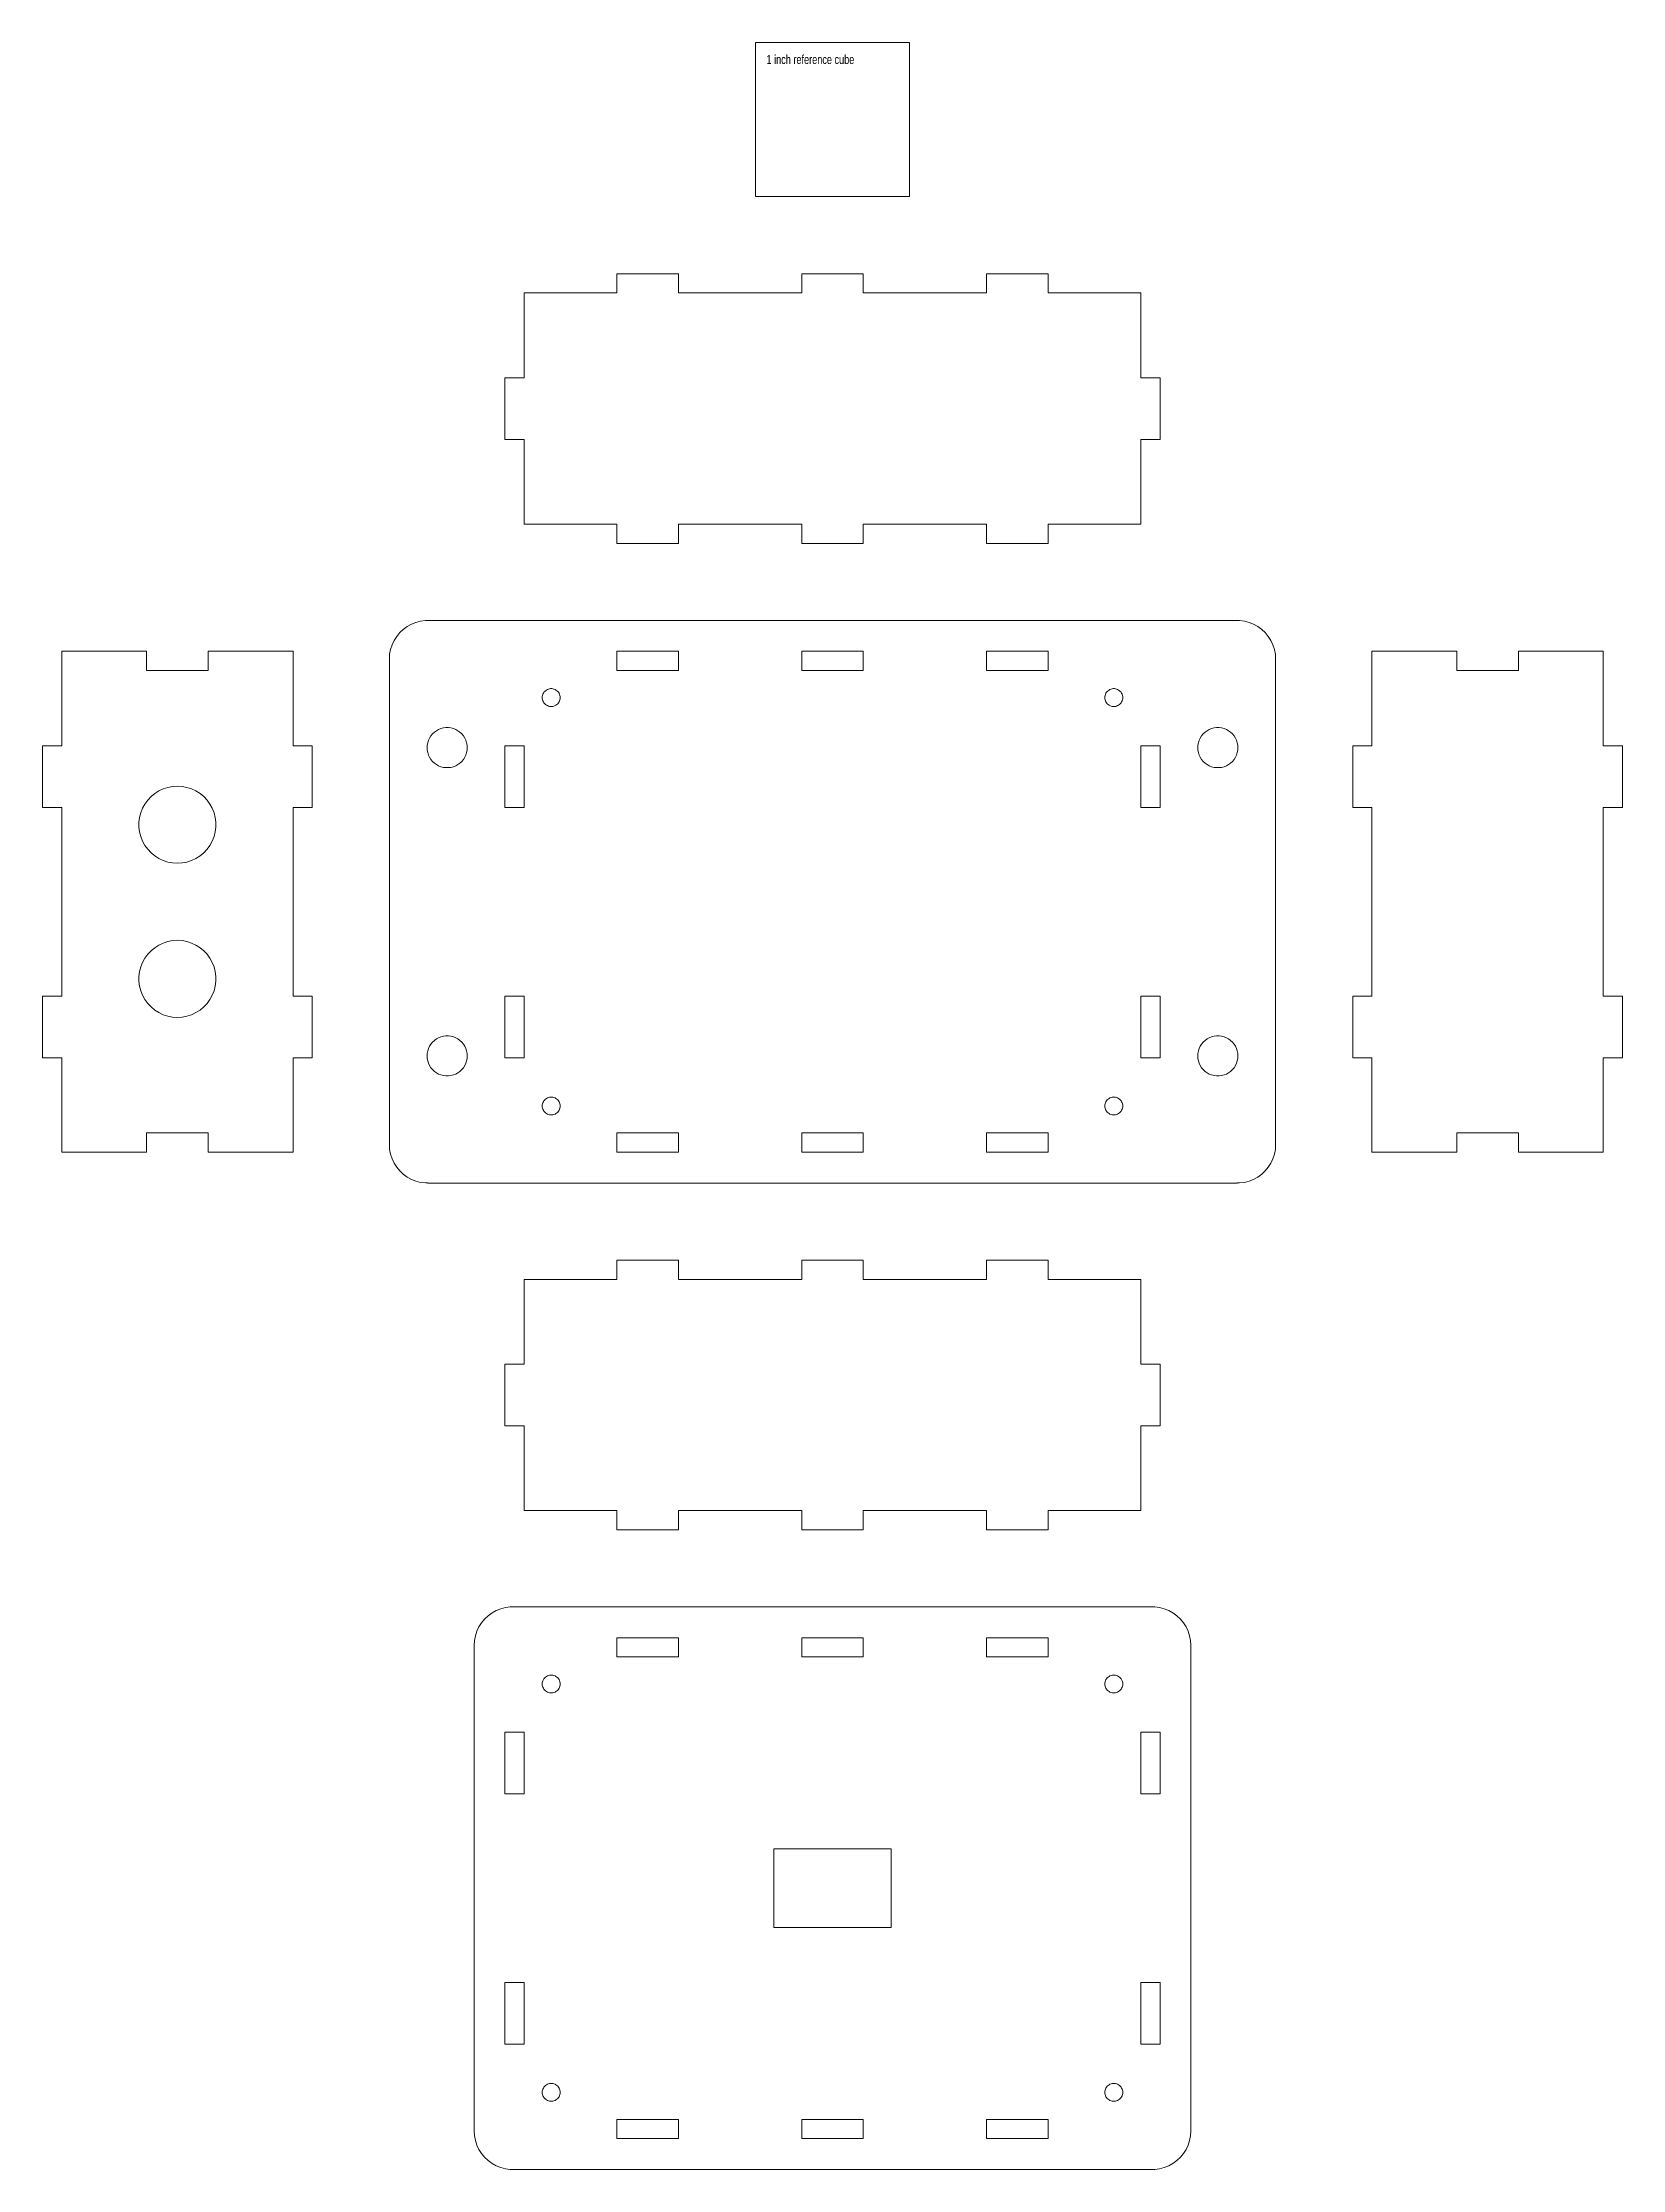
# Model space of a CAD drawing. Header units: millimetres. Extents: x -130 to 130, y -209 to 142.
import ezdxf

# ---------------------------------------------------------------- set-up
doc = ezdxf.new("R2010")
doc.units = ezdxf.units.MM
doc.layers.get('0').update_dxf_attribs({"linetype": 'CONTINUOUS', "lineweight": 0})
doc.styles.get("Standard").update_dxf_attribs({"font": 'txt', "width": 0.75})

msp = doc.modelspace()

# ---------------------------------------------------------------- linework, layer by layer
for p, q in [((-12.7, 116.205), (-12.7, 141.605)), ((-12.7, 141.605), (12.7, 141.605)), ((12.7, 141.605), (12.7, 116.205)), ((12.7, 116.205), (-12.7, 116.205)), ((-35.56, 100.33), (-35.56, 103.505)), ((-35.56, 103.505), (-25.4, 103.505)), ((-25.4, 103.505), (-25.4, 100.33)), ((-5.08, 100.33), (-5.08, 103.505)), ((-5.08, 103.505), (5.08, 103.505)), ((5.08, 103.505), (5.08, 100.33)), ((25.4, 100.33), (25.4, 103.505)), ((25.4, 103.505), (35.56, 103.505)), ((35.56, 103.505), (35.56, 100.33)), ((-50.8, 86.36), (-50.8, 100.33)), ((-50.8, 100.33), (-35.56, 100.33)), ((-25.4, 100.33), (-5.08, 100.33)), ((5.08, 100.33), (25.4, 100.33)), ((35.56, 100.33), (50.8, 100.33)), ((50.8, 100.33), (50.8, 86.36)), ((-53.975, 76.2), (-53.975, 86.36)), ((-53.975, 86.36), (-50.8, 86.36)), ((50.8, 86.36), (53.975, 86.36)), ((53.975, 86.36), (53.975, 76.2)), ((-50.8, 76.2), (-53.975, 76.2)), ((-50.8, 62.23), (-50.8, 76.2)), ((53.975, 76.2), (50.8, 76.2)), ((50.8, 76.2), (50.8, 62.23)), ((-35.56, 62.23), (-50.8, 62.23)), ((-35.56, 59.055), (-35.56, 62.23)), ((-5.08, 62.23), (-25.4, 62.23)), ((-25.4, 62.23), (-25.4, 59.055)), ((-5.08, 59.055), (-5.08, 62.23)), ((25.4, 62.23), (5.08, 62.23)), ((5.08, 62.23), (5.08, 59.055)), ((25.4, 59.055), (25.4, 62.23)), ((50.8, 62.23), (35.56, 62.23)), ((35.56, 62.23), (35.56, 59.055)), ((-25.4, 59.055), (-35.56, 59.055)), ((5.08, 59.055), (-5.08, 59.055)), ((35.56, 59.055), (25.4, 59.055)), ((-70.078, 45.366), (-69.379, 45.751)), ((-69.379, 45.751), (-68.637, 46.044)), ((-68.637, 46.044), (-67.865, 46.243)), ((-67.865, 46.243), (-67.074, 46.342)), ((-67.074, 46.342), (-66.675, 46.342)), ((-66.675, 46.342), (-66.675, 46.355)), ((-66.675, 46.355), (66.675, 46.355)), ((66.675, 46.355), (66.675, 46.342)), ((66.675, 46.342), (67.074, 46.342)), ((67.074, 46.342), (67.865, 46.243)), ((67.865, 46.243), (68.637, 46.044)), ((68.637, 46.044), (69.379, 45.751)), ((69.379, 45.751), (70.078, 45.366)), ((-72.826, 41.584), (-72.579, 42.343)), ((-72.579, 42.343), (-72.24, 43.064)), ((-72.24, 43.064), (-71.812, 43.737)), ((-71.812, 43.737), (-71.304, 44.352)), ((-71.304, 44.352), (-70.723, 44.898)), ((-70.723, 44.898), (-70.078, 45.366)), ((70.078, 45.366), (70.723, 44.898)), ((70.723, 44.898), (71.304, 44.352)), ((71.304, 44.352), (71.812, 43.737)), ((71.812, 43.737), (72.24, 43.064)), ((72.24, 43.064), (72.579, 42.343)), ((72.579, 42.343), (72.826, 41.584)), ((-127, 25.717), (-127, 41.275)), ((-127, 41.275), (-113.03, 41.275)), ((-113.03, 41.275), (-113.03, 38.1)), ((-102.87, 38.1), (-102.87, 41.275)), ((-102.87, 41.275), (-88.9, 41.275)), ((-88.9, 41.275), (-88.9, 25.717)), ((-73.025, 40.005), (-72.975, 40.801)), ((-73.025, -40.005), (-73.025, 40.005)), ((-72.975, 40.801), (-72.826, 41.584)), ((-35.56, 38.1), (-35.56, 41.275)), ((-35.56, 41.275), (-25.4, 41.275)), ((-25.4, 41.275), (-25.4, 38.1)), ((-5.08, 38.1), (-5.08, 41.275)), ((-5.08, 41.275), (5.08, 41.275)), ((5.08, 41.275), (5.08, 38.1)), ((25.4, 38.1), (25.4, 41.275)), ((25.4, 41.275), (35.56, 41.275)), ((35.56, 41.275), (35.56, 38.1)), ((72.826, 41.584), (72.975, 40.801)), ((72.975, 40.801), (73.025, 40.005)), ((73.025, 40.005), (73.025, -40.005)), ((88.9, 25.717), (88.9, 41.275)), ((88.9, 41.275), (102.87, 41.275)), ((102.87, 41.275), (102.87, 38.1)), ((113.03, 38.1), (113.03, 41.275)), ((113.03, 41.275), (127, 41.275)), ((127, 41.275), (127, 25.717)), ((-113.03, 38.1), (-102.87, 38.1)), ((-46.982, 34.988), (-46.81, 35.056)), ((-46.81, 35.056), (-46.631, 35.102)), ((-46.631, 35.102), (-46.448, 35.125)), ((-46.448, 35.125), (-46.262, 35.125)), ((-46.262, 35.125), (-46.079, 35.102)), ((-46.079, 35.102), (-45.9, 35.056)), ((-45.9, 35.056), (-45.728, 34.988)), ((-25.4, 38.1), (-35.56, 38.1)), ((5.08, 38.1), (-5.08, 38.1)), ((35.56, 38.1), (25.4, 38.1)), ((45.728, 34.988), (45.9, 35.056)), ((45.9, 35.056), (46.079, 35.102)), ((46.079, 35.102), (46.262, 35.125)), ((46.262, 35.125), (46.448, 35.125)), ((46.448, 35.125), (46.631, 35.102)), ((46.631, 35.102), (46.81, 35.056)), ((46.81, 35.056), (46.982, 34.988)), ((102.87, 38.1), (113.03, 38.1)), ((-47.828, 33.655), (-47.817, 33.84)), ((-47.817, 33.47), (-47.828, 33.655)), ((-47.817, 33.84), (-47.782, 34.021)), ((-47.782, 33.289), (-47.817, 33.47)), ((-47.782, 34.021), (-47.725, 34.197)), ((-47.725, 33.113), (-47.782, 33.289)), ((-47.725, 34.197), (-47.646, 34.365)), ((-47.646, 32.945), (-47.725, 33.113)), ((-47.646, 34.365), (-47.547, 34.521)), ((-47.547, 32.789), (-47.646, 32.945)), ((-47.547, 34.521), (-47.429, 34.663)), ((-47.429, 32.647), (-47.547, 32.789)), ((-47.429, 34.663), (-47.294, 34.79)), ((-47.294, 32.52), (-47.429, 32.647)), ((-47.294, 34.79), (-47.144, 34.899)), ((-47.144, 32.411), (-47.294, 32.52)), ((-47.144, 34.899), (-46.982, 34.988)), ((-46.982, 32.322), (-47.144, 32.411)), ((-46.81, 32.254), (-46.982, 32.322)), ((-46.631, 32.208), (-46.81, 32.254)), ((-46.448, 32.185), (-46.631, 32.208)), ((-46.262, 32.185), (-46.448, 32.185)), ((-46.079, 32.208), (-46.262, 32.185)), ((-45.9, 32.254), (-46.079, 32.208)), ((-45.728, 32.322), (-45.9, 32.254)), ((-45.728, 34.988), (-45.566, 34.899)), ((-45.566, 32.411), (-45.728, 32.322)), ((-45.566, 34.899), (-45.416, 34.79)), ((-45.416, 32.52), (-45.566, 32.411)), ((-45.416, 34.79), (-45.281, 34.663)), ((-45.281, 32.647), (-45.416, 32.52)), ((-45.281, 34.663), (-45.163, 34.521)), ((-45.163, 32.789), (-45.281, 32.647)), ((-45.163, 34.521), (-45.064, 34.365)), ((-45.064, 32.945), (-45.163, 32.789)), ((-45.064, 34.365), (-44.985, 34.197)), ((-44.985, 33.113), (-45.064, 32.945)), ((-44.985, 34.197), (-44.928, 34.021)), ((-44.928, 33.289), (-44.985, 33.113)), ((-44.928, 34.021), (-44.893, 33.84)), ((-44.893, 33.47), (-44.928, 33.289)), ((-44.893, 33.84), (-44.882, 33.655)), ((-44.882, 33.655), (-44.893, 33.47)), ((44.882, 33.655), (44.893, 33.84)), ((44.893, 33.47), (44.882, 33.655)), ((44.893, 33.84), (44.928, 34.021)), ((44.928, 33.289), (44.893, 33.47)), ((44.928, 34.021), (44.985, 34.197)), ((44.985, 33.113), (44.928, 33.289)), ((44.985, 34.197), (45.064, 34.365)), ((45.064, 32.945), (44.985, 33.113)), ((45.064, 34.365), (45.163, 34.521)), ((45.163, 32.789), (45.064, 32.945)), ((45.163, 34.521), (45.281, 34.663)), ((45.281, 32.647), (45.163, 32.789)), ((45.281, 34.663), (45.416, 34.79)), ((45.416, 32.52), (45.281, 32.647)), ((45.416, 34.79), (45.566, 34.899)), ((45.566, 32.411), (45.416, 32.52)), ((45.566, 34.899), (45.728, 34.988)), ((45.728, 32.322), (45.566, 32.411)), ((45.9, 32.254), (45.728, 32.322)), ((46.079, 32.208), (45.9, 32.254)), ((46.262, 32.185), (46.079, 32.208)), ((46.448, 32.185), (46.262, 32.185)), ((46.631, 32.208), (46.448, 32.185)), ((46.81, 32.254), (46.631, 32.208)), ((46.982, 32.322), (46.81, 32.254)), ((46.982, 34.988), (47.144, 34.899)), ((47.144, 32.411), (46.982, 32.322)), ((47.144, 34.899), (47.294, 34.79)), ((47.294, 32.52), (47.144, 32.411)), ((47.294, 34.79), (47.429, 34.663)), ((47.429, 32.647), (47.294, 32.52)), ((47.429, 34.663), (47.547, 34.521)), ((47.547, 32.789), (47.429, 32.647)), ((47.547, 34.521), (47.646, 34.365)), ((47.646, 32.945), (47.547, 32.789)), ((47.646, 34.365), (47.725, 34.197)), ((47.725, 33.113), (47.646, 32.945)), ((47.725, 34.197), (47.782, 34.021)), ((47.782, 33.289), (47.725, 33.113)), ((47.782, 34.021), (47.817, 33.84)), ((47.817, 33.47), (47.782, 33.289)), ((47.817, 33.84), (47.828, 33.655)), ((47.828, 33.655), (47.817, 33.47)), ((-65.605, 27.944), (-65.269, 28.188)), ((-65.269, 28.188), (-64.906, 28.388)), ((-64.906, 28.388), (-64.52, 28.54)), ((-64.52, 28.54), (-64.119, 28.644)), ((-64.119, 28.644), (-63.707, 28.695)), ((-63.707, 28.695), (-63.293, 28.695)), ((-63.293, 28.695), (-62.881, 28.644)), ((-62.881, 28.644), (-62.48, 28.54)), ((-62.48, 28.54), (-62.094, 28.388)), ((-62.094, 28.388), (-61.731, 28.188)), ((-61.731, 28.188), (-61.395, 27.944)), ((61.395, 27.944), (61.731, 28.188)), ((61.731, 28.188), (62.094, 28.388)), ((62.094, 28.388), (62.48, 28.54)), ((62.48, 28.54), (62.881, 28.644)), ((62.881, 28.644), (63.293, 28.695)), ((63.293, 28.695), (63.707, 28.695)), ((63.707, 28.695), (64.119, 28.644)), ((64.119, 28.644), (64.52, 28.54)), ((64.52, 28.54), (64.906, 28.388)), ((64.906, 28.388), (65.269, 28.188)), ((65.269, 28.188), (65.605, 27.944)), ((-130.175, 15.557), (-130.175, 25.717)), ((-130.175, 25.717), (-127, 25.717)), ((-88.9, 25.717), (-85.725, 25.717)), ((-85.725, 25.717), (-85.725, 15.557)), ((-66.802, 25.4), (-66.776, 25.814)), ((-66.776, 24.986), (-66.802, 25.4)), ((-66.776, 25.814), (-66.698, 26.221)), ((-66.698, 24.579), (-66.776, 24.986)), ((-66.698, 26.221), (-66.57, 26.616)), ((-66.57, 24.184), (-66.698, 24.579)), ((-66.57, 26.616), (-66.394, 26.991)), ((-66.394, 26.991), (-66.171, 27.341)), ((-66.171, 27.341), (-65.907, 27.66)), ((-65.907, 27.66), (-65.605, 27.944)), ((-61.395, 27.944), (-61.093, 27.66)), ((-61.093, 27.66), (-60.829, 27.341)), ((-60.829, 27.341), (-60.606, 26.991)), ((-60.606, 26.991), (-60.43, 26.616)), ((-60.43, 26.616), (-60.302, 26.221)), ((-60.302, 24.579), (-60.43, 24.184)), ((-60.302, 26.221), (-60.224, 25.814)), ((-60.224, 24.986), (-60.302, 24.579)), ((-60.224, 25.814), (-60.198, 25.4)), ((-60.198, 25.4), (-60.224, 24.986)), ((-53.975, 15.557), (-53.975, 25.717)), ((-53.975, 25.717), (-50.8, 25.717)), ((-50.8, 25.717), (-50.8, 15.557)), ((50.8, 15.557), (50.8, 25.717)), ((50.8, 25.717), (53.975, 25.717)), ((53.975, 25.717), (53.975, 15.557)), ((60.198, 25.4), (60.224, 25.814)), ((60.224, 24.986), (60.198, 25.4)), ((60.224, 25.814), (60.302, 26.221)), ((60.302, 24.579), (60.224, 24.986)), ((60.302, 26.221), (60.43, 26.616)), ((60.43, 24.184), (60.302, 24.579)), ((60.43, 26.616), (60.606, 26.991)), ((60.606, 26.991), (60.829, 27.341)), ((60.829, 27.341), (61.093, 27.66)), ((61.093, 27.66), (61.395, 27.944)), ((65.605, 27.944), (65.907, 27.66)), ((65.907, 27.66), (66.171, 27.341)), ((66.171, 27.341), (66.394, 26.991)), ((66.394, 26.991), (66.57, 26.616)), ((66.57, 26.616), (66.698, 26.221)), ((66.698, 24.579), (66.57, 24.184)), ((66.698, 26.221), (66.776, 25.814)), ((66.776, 24.986), (66.698, 24.579)), ((66.776, 25.814), (66.802, 25.4)), ((66.802, 25.4), (66.776, 24.986)), ((85.725, 15.557), (85.725, 25.717)), ((85.725, 25.717), (88.9, 25.717)), ((127, 25.717), (130.175, 25.717)), ((130.175, 25.717), (130.175, 15.557)), ((-66.394, 23.809), (-66.57, 24.184)), ((-66.171, 23.459), (-66.394, 23.809)), ((-65.907, 23.14), (-66.171, 23.459)), ((-65.605, 22.856), (-65.907, 23.14)), ((-65.269, 22.612), (-65.605, 22.856)), ((-64.906, 22.412), (-65.269, 22.612)), ((-64.52, 22.26), (-64.906, 22.412)), ((-64.119, 22.156), (-64.52, 22.26)), ((-63.707, 22.105), (-64.119, 22.156)), ((-63.293, 22.105), (-63.707, 22.105)), ((-62.881, 22.156), (-63.293, 22.105)), ((-62.48, 22.26), (-62.881, 22.156)), ((-62.094, 22.412), (-62.48, 22.26)), ((-61.731, 22.612), (-62.094, 22.412)), ((-61.395, 22.856), (-61.731, 22.612)), ((-61.093, 23.14), (-61.395, 22.856)), ((-60.829, 23.459), (-61.093, 23.14)), ((-60.606, 23.809), (-60.829, 23.459)), ((-60.43, 24.184), (-60.606, 23.809)), ((60.606, 23.809), (60.43, 24.184)), ((60.829, 23.459), (60.606, 23.809)), ((61.093, 23.14), (60.829, 23.459)), ((61.395, 22.856), (61.093, 23.14)), ((61.731, 22.612), (61.395, 22.856)), ((62.094, 22.412), (61.731, 22.612)), ((62.48, 22.26), (62.094, 22.412)), ((62.881, 22.156), (62.48, 22.26)), ((63.293, 22.105), (62.881, 22.156)), ((63.707, 22.105), (63.293, 22.105)), ((64.119, 22.156), (63.707, 22.105)), ((64.52, 22.26), (64.119, 22.156)), ((64.906, 22.412), (64.52, 22.26)), ((65.269, 22.612), (64.906, 22.412)), ((65.605, 22.856), (65.269, 22.612)), ((65.907, 23.14), (65.605, 22.856)), ((66.171, 23.459), (65.907, 23.14)), ((66.394, 23.809), (66.171, 23.459)), ((66.57, 24.184), (66.394, 23.809)), ((-112.297, 17.329), (-111.682, 17.837)), ((-111.682, 17.837), (-111.009, 18.265)), ((-111.009, 18.265), (-110.288, 18.604)), ((-110.288, 18.604), (-109.529, 18.851)), ((-109.529, 18.851), (-108.746, 19)), ((-108.746, 19), (-107.95, 19.05)), ((-107.95, 19.05), (-107.154, 19)), ((-107.154, 19), (-106.371, 18.851)), ((-106.371, 18.851), (-105.612, 18.604)), ((-105.612, 18.604), (-104.891, 18.265)), ((-104.891, 18.265), (-104.218, 17.837)), ((-104.218, 17.837), (-103.603, 17.329)), ((-127, 15.557), (-130.175, 15.557)), ((-127, -15.557), (-127, 15.557)), ((-114.188, 13.89), (-113.989, 14.662)), ((-113.989, 14.662), (-113.696, 15.404)), ((-113.696, 15.404), (-113.311, 16.102)), ((-113.311, 16.102), (-112.843, 16.748)), ((-112.843, 16.748), (-112.297, 17.329)), ((-103.603, 17.329), (-103.057, 16.748)), ((-103.057, 16.748), (-102.589, 16.102)), ((-102.589, 16.102), (-102.204, 15.404)), ((-102.204, 15.404), (-101.911, 14.662)), ((-101.911, 14.662), (-101.712, 13.89)), ((-85.725, 15.557), (-88.9, 15.557)), ((-88.9, 15.557), (-88.9, -15.557)), ((-50.8, 15.557), (-53.975, 15.557)), ((53.975, 15.557), (50.8, 15.557)), ((88.9, 15.557), (85.725, 15.557)), ((88.9, -15.557), (88.9, 15.557)), ((130.175, 15.557), (127, 15.557)), ((127, 15.557), (127, -15.557)), ((-114.287, 13.099), (-114.188, 13.89)), ((-114.287, 12.301), (-114.287, 13.099)), ((-114.188, 11.51), (-114.287, 12.301)), ((-113.989, 10.738), (-114.188, 11.51)), ((-113.696, 9.996), (-113.989, 10.738)), ((-101.911, 10.738), (-102.204, 9.996)), ((-101.712, 11.51), (-101.911, 10.738)), ((-101.712, 13.89), (-101.613, 13.099)), ((-101.613, 12.301), (-101.712, 11.51)), ((-101.613, 13.099), (-101.613, 12.301)), ((-113.311, 9.298), (-113.696, 9.996)), ((-112.843, 8.652), (-113.311, 9.298)), ((-112.297, 8.071), (-112.843, 8.652)), ((-111.682, 7.563), (-112.297, 8.071)), ((-111.009, 7.135), (-111.682, 7.563)), ((-110.288, 6.796), (-111.009, 7.135)), ((-104.891, 7.135), (-105.612, 6.796)), ((-104.218, 7.563), (-104.891, 7.135)), ((-103.603, 8.071), (-104.218, 7.563)), ((-103.057, 8.652), (-103.603, 8.071)), ((-102.589, 9.298), (-103.057, 8.652)), ((-102.204, 9.996), (-102.589, 9.298)), ((-109.529, 6.549), (-110.288, 6.796)), ((-108.746, 6.4), (-109.529, 6.549)), ((-107.95, 6.35), (-108.746, 6.4)), ((-107.154, 6.4), (-107.95, 6.35)), ((-106.371, 6.549), (-107.154, 6.4)), ((-105.612, 6.796), (-106.371, 6.549)), ((-111.009, -7.135), (-110.288, -6.796)), ((-110.288, -6.796), (-109.529, -6.549)), ((-109.529, -6.549), (-108.746, -6.4)), ((-108.746, -6.4), (-107.95, -6.35)), ((-107.95, -6.35), (-107.154, -6.4)), ((-107.154, -6.4), (-106.371, -6.549)), ((-106.371, -6.549), (-105.612, -6.796)), ((-105.612, -6.796), (-104.891, -7.135)), ((-113.989, -10.738), (-113.696, -9.996)), ((-113.696, -9.996), (-113.311, -9.298)), ((-113.311, -9.298), (-112.843, -8.652)), ((-112.843, -8.652), (-112.297, -8.071)), ((-112.297, -8.071), (-111.682, -7.563)), ((-111.682, -7.563), (-111.009, -7.135)), ((-104.891, -7.135), (-104.218, -7.563)), ((-104.218, -7.563), (-103.603, -8.071)), ((-103.603, -8.071), (-103.057, -8.652)), ((-103.057, -8.652), (-102.589, -9.298)), ((-102.589, -9.298), (-102.204, -9.996)), ((-102.204, -9.996), (-101.911, -10.738)), ((-114.287, -12.301), (-114.188, -11.51)), ((-114.287, -13.099), (-114.287, -12.301)), ((-114.188, -13.89), (-114.287, -13.099)), ((-114.188, -11.51), (-113.989, -10.738)), ((-113.989, -14.662), (-114.188, -13.89)), ((-101.911, -10.738), (-101.712, -11.51)), ((-101.712, -13.89), (-101.911, -14.662)), ((-101.712, -11.51), (-101.613, -12.301)), ((-101.613, -13.099), (-101.712, -13.89)), ((-101.613, -12.301), (-101.613, -13.099)), ((-130.175, -25.717), (-130.175, -15.557)), ((-130.175, -15.557), (-127, -15.557)), ((-113.696, -15.404), (-113.989, -14.662)), ((-113.311, -16.102), (-113.696, -15.404)), ((-112.843, -16.748), (-113.311, -16.102)), ((-112.297, -17.329), (-112.843, -16.748)), ((-111.682, -17.837), (-112.297, -17.329)), ((-103.603, -17.329), (-104.218, -17.837)), ((-103.057, -16.748), (-103.603, -17.329)), ((-102.589, -16.102), (-103.057, -16.748)), ((-102.204, -15.404), (-102.589, -16.102)), ((-101.911, -14.662), (-102.204, -15.404)), ((-88.9, -15.557), (-85.725, -15.557)), ((-85.725, -15.557), (-85.725, -25.717)), ((-53.975, -25.717), (-53.975, -15.557)), ((-53.975, -15.557), (-50.8, -15.557)), ((-50.8, -15.557), (-50.8, -25.717)), ((50.8, -25.717), (50.8, -15.557)), ((50.8, -15.557), (53.975, -15.557)), ((53.975, -15.557), (53.975, -25.717)), ((85.725, -25.717), (85.725, -15.557)), ((85.725, -15.557), (88.9, -15.557)), ((127, -15.557), (130.175, -15.557)), ((130.175, -15.557), (130.175, -25.717)), ((-111.009, -18.265), (-111.682, -17.837)), ((-110.288, -18.604), (-111.009, -18.265)), ((-109.529, -18.851), (-110.288, -18.604)), ((-108.746, -19), (-109.529, -18.851)), ((-107.95, -19.05), (-108.746, -19)), ((-107.154, -19), (-107.95, -19.05)), ((-106.371, -18.851), (-107.154, -19)), ((-105.612, -18.604), (-106.371, -18.851)), ((-104.891, -18.265), (-105.612, -18.604)), ((-104.218, -17.837), (-104.891, -18.265)), ((-66.698, -24.579), (-66.57, -24.184)), ((-66.57, -24.184), (-66.394, -23.809)), ((-66.394, -23.809), (-66.171, -23.459)), ((-66.171, -23.459), (-65.907, -23.14)), ((-65.907, -23.14), (-65.605, -22.856)), ((-65.605, -22.856), (-65.269, -22.612)), ((-65.269, -22.612), (-64.906, -22.412)), ((-64.906, -22.412), (-64.52, -22.26)), ((-64.52, -22.26), (-64.119, -22.156)), ((-64.119, -22.156), (-63.707, -22.105)), ((-63.707, -22.105), (-63.293, -22.105)), ((-63.293, -22.105), (-62.881, -22.156)), ((-62.881, -22.156), (-62.48, -22.26)), ((-62.48, -22.26), (-62.094, -22.412)), ((-62.094, -22.412), (-61.731, -22.612)), ((-61.731, -22.612), (-61.395, -22.856)), ((-61.395, -22.856), (-61.093, -23.14)), ((-61.093, -23.14), (-60.829, -23.459)), ((-60.829, -23.459), (-60.606, -23.809)), ((-60.606, -23.809), (-60.43, -24.184)), ((-60.43, -24.184), (-60.302, -24.579)), ((60.302, -24.579), (60.43, -24.184)), ((60.43, -24.184), (60.606, -23.809)), ((60.606, -23.809), (60.829, -23.459)), ((60.829, -23.459), (61.093, -23.14)), ((61.093, -23.14), (61.395, -22.856)), ((61.395, -22.856), (61.731, -22.612)), ((61.731, -22.612), (62.094, -22.412)), ((62.094, -22.412), (62.48, -22.26)), ((62.48, -22.26), (62.881, -22.156)), ((62.881, -22.156), (63.293, -22.105)), ((63.293, -22.105), (63.707, -22.105)), ((63.707, -22.105), (64.119, -22.156)), ((64.119, -22.156), (64.52, -22.26)), ((64.52, -22.26), (64.906, -22.412)), ((64.906, -22.412), (65.269, -22.612)), ((65.269, -22.612), (65.605, -22.856)), ((65.605, -22.856), (65.907, -23.14)), ((65.907, -23.14), (66.171, -23.459)), ((66.171, -23.459), (66.394, -23.809)), ((66.394, -23.809), (66.57, -24.184)), ((66.57, -24.184), (66.698, -24.579)), ((-127, -25.717), (-130.175, -25.717)), ((-127, -41.275), (-127, -25.717)), ((-85.725, -25.717), (-88.9, -25.717)), ((-88.9, -25.717), (-88.9, -41.275)), ((-66.802, -25.4), (-66.776, -24.986)), ((-66.776, -25.814), (-66.802, -25.4)), ((-66.776, -24.986), (-66.698, -24.579)), ((-66.698, -26.221), (-66.776, -25.814)), ((-66.57, -26.616), (-66.698, -26.221)), ((-66.394, -26.991), (-66.57, -26.616)), ((-66.171, -27.341), (-66.394, -26.991)), ((-65.907, -27.66), (-66.171, -27.341)), ((-65.605, -27.944), (-65.907, -27.66)), ((-65.269, -28.188), (-65.605, -27.944)), ((-61.395, -27.944), (-61.731, -28.188)), ((-61.093, -27.66), (-61.395, -27.944)), ((-60.829, -27.341), (-61.093, -27.66)), ((-60.606, -26.991), (-60.829, -27.341)), ((-60.43, -26.616), (-60.606, -26.991)), ((-60.302, -26.221), (-60.43, -26.616)), ((-60.302, -24.579), (-60.224, -24.986)), ((-60.224, -25.814), (-60.302, -26.221)), ((-60.224, -24.986), (-60.198, -25.4)), ((-60.198, -25.4), (-60.224, -25.814)), ((-50.8, -25.717), (-53.975, -25.717)), ((53.975, -25.717), (50.8, -25.717)), ((60.198, -25.4), (60.224, -24.986)), ((60.224, -25.814), (60.198, -25.4)), ((60.224, -24.986), (60.302, -24.579)), ((60.302, -26.221), (60.224, -25.814)), ((60.43, -26.616), (60.302, -26.221)), ((60.606, -26.991), (60.43, -26.616)), ((60.829, -27.341), (60.606, -26.991)), ((61.093, -27.66), (60.829, -27.341)), ((61.395, -27.944), (61.093, -27.66)), ((61.731, -28.188), (61.395, -27.944)), ((65.605, -27.944), (65.269, -28.188)), ((65.907, -27.66), (65.605, -27.944)), ((66.171, -27.341), (65.907, -27.66)), ((66.394, -26.991), (66.171, -27.341)), ((66.57, -26.616), (66.394, -26.991)), ((66.698, -26.221), (66.57, -26.616)), ((66.698, -24.579), (66.776, -24.986)), ((66.776, -25.814), (66.698, -26.221)), ((66.776, -24.986), (66.802, -25.4)), ((66.802, -25.4), (66.776, -25.814)), ((88.9, -25.717), (85.725, -25.717)), ((88.9, -41.275), (88.9, -25.717)), ((130.175, -25.717), (127, -25.717)), ((127, -25.717), (127, -41.275)), ((-64.906, -28.388), (-65.269, -28.188)), ((-64.52, -28.54), (-64.906, -28.388)), ((-64.119, -28.644), (-64.52, -28.54)), ((-63.707, -28.695), (-64.119, -28.644)), ((-63.293, -28.695), (-63.707, -28.695)), ((-62.881, -28.644), (-63.293, -28.695)), ((-62.48, -28.54), (-62.881, -28.644)), ((-62.094, -28.388), (-62.48, -28.54)), ((-61.731, -28.188), (-62.094, -28.388)), ((62.094, -28.388), (61.731, -28.188)), ((62.48, -28.54), (62.094, -28.388)), ((62.881, -28.644), (62.48, -28.54)), ((63.293, -28.695), (62.881, -28.644)), ((63.707, -28.695), (63.293, -28.695)), ((64.119, -28.644), (63.707, -28.695)), ((64.52, -28.54), (64.119, -28.644)), ((64.906, -28.388), (64.52, -28.54)), ((65.269, -28.188), (64.906, -28.388)), ((-47.828, -33.655), (-47.817, -33.47)), ((-47.817, -33.84), (-47.828, -33.655)), ((-47.817, -33.47), (-47.782, -33.289)), ((-47.782, -34.021), (-47.817, -33.84)), ((-47.782, -33.289), (-47.725, -33.113)), ((-47.725, -34.197), (-47.782, -34.021)), ((-47.725, -33.113), (-47.646, -32.945)), ((-47.646, -34.365), (-47.725, -34.197)), ((-47.646, -32.945), (-47.547, -32.789)), ((-47.547, -34.521), (-47.646, -34.365)), ((-47.547, -32.789), (-47.429, -32.647)), ((-47.429, -34.663), (-47.547, -34.521)), ((-47.429, -32.647), (-47.294, -32.52)), ((-47.294, -34.79), (-47.429, -34.663)), ((-47.294, -32.52), (-47.144, -32.411)), ((-47.144, -34.899), (-47.294, -34.79)), ((-47.144, -32.411), (-46.982, -32.322)), ((-46.982, -34.988), (-47.144, -34.899)), ((-46.982, -32.322), (-46.81, -32.254)), ((-46.81, -35.056), (-46.982, -34.988)), ((-46.81, -32.254), (-46.631, -32.208)), ((-46.631, -32.208), (-46.448, -32.185)), ((-46.448, -32.185), (-46.262, -32.185)), ((-46.262, -32.185), (-46.079, -32.208)), ((-46.079, -32.208), (-45.9, -32.254)), ((-45.9, -32.254), (-45.728, -32.322)), ((-45.728, -34.988), (-45.9, -35.056)), ((-45.728, -32.322), (-45.566, -32.411)), ((-45.566, -34.899), (-45.728, -34.988)), ((-45.566, -32.411), (-45.416, -32.52)), ((-45.416, -34.79), (-45.566, -34.899)), ((-45.416, -32.52), (-45.281, -32.647)), ((-45.281, -34.663), (-45.416, -34.79)), ((-45.281, -32.647), (-45.163, -32.789)), ((-45.163, -34.521), (-45.281, -34.663)), ((-45.163, -32.789), (-45.064, -32.945)), ((-45.064, -34.365), (-45.163, -34.521)), ((-45.064, -32.945), (-44.985, -33.113)), ((-44.985, -34.197), (-45.064, -34.365)), ((-44.985, -33.113), (-44.928, -33.289)), ((-44.928, -34.021), (-44.985, -34.197)), ((-44.928, -33.289), (-44.893, -33.47)), ((-44.893, -33.84), (-44.928, -34.021)), ((-44.893, -33.47), (-44.882, -33.655)), ((-44.882, -33.655), (-44.893, -33.84)), ((44.882, -33.655), (44.893, -33.47)), ((44.893, -33.84), (44.882, -33.655)), ((44.893, -33.47), (44.928, -33.289)), ((44.928, -34.021), (44.893, -33.84)), ((44.928, -33.289), (44.985, -33.113)), ((44.985, -34.197), (44.928, -34.021)), ((44.985, -33.113), (45.064, -32.945)), ((45.064, -34.365), (44.985, -34.197)), ((45.064, -32.945), (45.163, -32.789)), ((45.163, -34.521), (45.064, -34.365)), ((45.163, -32.789), (45.281, -32.647)), ((45.281, -34.663), (45.163, -34.521)), ((45.281, -32.647), (45.416, -32.52)), ((45.416, -34.79), (45.281, -34.663)), ((45.416, -32.52), (45.566, -32.411)), ((45.566, -34.899), (45.416, -34.79)), ((45.566, -32.411), (45.728, -32.322)), ((45.728, -34.988), (45.566, -34.899)), ((45.728, -32.322), (45.9, -32.254)), ((45.9, -35.056), (45.728, -34.988)), ((45.9, -32.254), (46.079, -32.208)), ((46.079, -32.208), (46.262, -32.185)), ((46.262, -32.185), (46.448, -32.185)), ((46.448, -32.185), (46.631, -32.208)), ((46.631, -32.208), (46.81, -32.254)), ((46.81, -32.254), (46.982, -32.322)), ((46.982, -34.988), (46.81, -35.056)), ((46.982, -32.322), (47.144, -32.411)), ((47.144, -34.899), (46.982, -34.988)), ((47.144, -32.411), (47.294, -32.52)), ((47.294, -34.79), (47.144, -34.899)), ((47.294, -32.52), (47.429, -32.647)), ((47.429, -34.663), (47.294, -34.79)), ((47.429, -32.647), (47.547, -32.789)), ((47.547, -34.521), (47.429, -34.663)), ((47.547, -32.789), (47.646, -32.945)), ((47.646, -34.365), (47.547, -34.521)), ((47.646, -32.945), (47.725, -33.113)), ((47.725, -34.197), (47.646, -34.365)), ((47.725, -33.113), (47.782, -33.289)), ((47.782, -34.021), (47.725, -34.197)), ((47.782, -33.289), (47.817, -33.47)), ((47.817, -33.84), (47.782, -34.021)), ((47.817, -33.47), (47.828, -33.655)), ((47.828, -33.655), (47.817, -33.84)), ((-102.87, -38.1), (-113.03, -38.1)), ((-113.03, -38.1), (-113.03, -41.275)), ((-102.87, -41.275), (-102.87, -38.1)), ((-46.631, -35.102), (-46.81, -35.056)), ((-46.448, -35.125), (-46.631, -35.102)), ((-46.262, -35.125), (-46.448, -35.125)), ((-46.079, -35.102), (-46.262, -35.125)), ((-45.9, -35.056), (-46.079, -35.102)), ((-35.56, -41.275), (-35.56, -38.1)), ((-35.56, -38.1), (-25.4, -38.1)), ((-25.4, -38.1), (-25.4, -41.275)), ((-5.08, -41.275), (-5.08, -38.1)), ((-5.08, -38.1), (5.08, -38.1)), ((5.08, -38.1), (5.08, -41.275)), ((25.4, -41.275), (25.4, -38.1)), ((25.4, -38.1), (35.56, -38.1)), ((35.56, -38.1), (35.56, -41.275)), ((46.079, -35.102), (45.9, -35.056)), ((46.262, -35.125), (46.079, -35.102)), ((46.448, -35.125), (46.262, -35.125)), ((46.631, -35.102), (46.448, -35.125)), ((46.81, -35.056), (46.631, -35.102)), ((113.03, -38.1), (102.87, -38.1)), ((102.87, -38.1), (102.87, -41.275)), ((113.03, -41.275), (113.03, -38.1)), ((-113.03, -41.275), (-127, -41.275)), ((-88.9, -41.275), (-102.87, -41.275)), ((-72.975, -40.801), (-73.025, -40.005)), ((-72.826, -41.584), (-72.975, -40.801)), ((-72.579, -42.343), (-72.826, -41.584)), ((-25.4, -41.275), (-35.56, -41.275)), ((5.08, -41.275), (-5.08, -41.275)), ((35.56, -41.275), (25.4, -41.275)), ((72.826, -41.584), (72.579, -42.343)), ((72.975, -40.801), (72.826, -41.584)), ((73.025, -40.005), (72.975, -40.801)), ((102.87, -41.275), (88.9, -41.275)), ((127, -41.275), (113.03, -41.275)), ((-72.24, -43.064), (-72.579, -42.343)), ((-71.812, -43.737), (-72.24, -43.064)), ((-71.304, -44.352), (-71.812, -43.737)), ((-70.723, -44.898), (-71.304, -44.352)), ((-70.078, -45.366), (-70.723, -44.898)), ((-69.379, -45.751), (-70.078, -45.366)), ((70.078, -45.366), (69.379, -45.751)), ((70.723, -44.898), (70.078, -45.366)), ((71.304, -44.352), (70.723, -44.898)), ((71.812, -43.737), (71.304, -44.352)), ((72.24, -43.064), (71.812, -43.737)), ((72.579, -42.343), (72.24, -43.064)), ((-68.637, -46.044), (-69.379, -45.751)), ((-67.865, -46.243), (-68.637, -46.044)), ((-67.074, -46.342), (-67.865, -46.243)), ((-66.675, -46.342), (-67.074, -46.342)), ((-66.675, -46.355), (-66.675, -46.342)), ((66.675, -46.355), (-66.675, -46.355)), ((67.074, -46.342), (66.675, -46.342)), ((66.675, -46.342), (66.675, -46.355)), ((67.865, -46.243), (67.074, -46.342)), ((68.637, -46.044), (67.865, -46.243)), ((69.379, -45.751), (68.637, -46.044)), ((-35.56, -62.23), (-35.56, -59.055)), ((-35.56, -59.055), (-25.4, -59.055)), ((-25.4, -59.055), (-25.4, -62.23)), ((-5.08, -62.23), (-5.08, -59.055)), ((-5.08, -59.055), (5.08, -59.055)), ((5.08, -59.055), (5.08, -62.23)), ((25.4, -62.23), (25.4, -59.055)), ((25.4, -59.055), (35.56, -59.055)), ((35.56, -59.055), (35.56, -62.23)), ((-50.8, -76.2), (-50.8, -62.23)), ((-50.8, -62.23), (-35.56, -62.23)), ((-25.4, -62.23), (-5.08, -62.23)), ((5.08, -62.23), (25.4, -62.23)), ((35.56, -62.23), (50.8, -62.23)), ((50.8, -62.23), (50.8, -76.2)), ((-53.975, -86.36), (-53.975, -76.2)), ((-53.975, -76.2), (-50.8, -76.2)), ((50.8, -76.2), (53.975, -76.2)), ((53.975, -76.2), (53.975, -86.36)), ((-50.8, -86.36), (-53.975, -86.36)), ((-50.8, -100.33), (-50.8, -86.36)), ((53.975, -86.36), (50.8, -86.36)), ((50.8, -86.36), (50.8, -100.33)), ((-35.56, -100.33), (-50.8, -100.33)), ((-35.56, -103.505), (-35.56, -100.33)), ((-5.08, -100.33), (-25.4, -100.33)), ((-25.4, -100.33), (-25.4, -103.505)), ((-5.08, -103.505), (-5.08, -100.33)), ((25.4, -100.33), (5.08, -100.33)), ((5.08, -100.33), (5.08, -103.505)), ((25.4, -103.505), (25.4, -100.33)), ((50.8, -100.33), (35.56, -100.33)), ((35.56, -100.33), (35.56, -103.505)), ((-25.4, -103.505), (-35.56, -103.505)), ((5.08, -103.505), (-5.08, -103.505)), ((35.56, -103.505), (25.4, -103.505)), ((-58.27, -119.496), (-57.842, -118.823)), ((-57.842, -118.823), (-57.334, -118.208)), ((-57.334, -118.208), (-56.753, -117.662)), ((-56.753, -117.662), (-56.107, -117.194)), ((-56.107, -117.194), (-55.409, -116.809)), ((-55.409, -116.809), (-54.667, -116.516)), ((-54.667, -116.516), (-53.895, -116.317)), ((-53.895, -116.317), (-53.104, -116.218)), ((-53.104, -116.218), (-52.705, -116.218)), ((-52.705, -116.218), (-52.705, -116.205)), ((-52.705, -116.205), (52.705, -116.205)), ((52.705, -116.205), (52.705, -116.218)), ((52.705, -116.218), (53.104, -116.218)), ((53.104, -116.218), (53.895, -116.317)), ((53.895, -116.317), (54.667, -116.516)), ((54.667, -116.516), (55.409, -116.809)), ((55.409, -116.809), (56.107, -117.194)), ((56.107, -117.194), (56.753, -117.662)), ((56.753, -117.662), (57.334, -118.208)), ((57.334, -118.208), (57.842, -118.823)), ((57.842, -118.823), (58.27, -119.496)), ((-59.055, -122.555), (-59.005, -121.759)), ((-59.055, -202.565), (-59.055, -122.555)), ((-59.005, -121.759), (-58.856, -120.976)), ((-58.856, -120.976), (-58.609, -120.217)), ((-58.609, -120.217), (-58.27, -119.496)), ((-35.56, -124.46), (-35.56, -121.285)), ((-35.56, -121.285), (-25.4, -121.285)), ((-25.4, -121.285), (-25.4, -124.46)), ((-5.08, -124.46), (-5.08, -121.285)), ((-5.08, -121.285), (5.08, -121.285)), ((5.08, -121.285), (5.08, -124.46)), ((25.4, -124.46), (25.4, -121.285)), ((25.4, -121.285), (35.56, -121.285)), ((35.56, -121.285), (35.56, -124.46)), ((58.27, -119.496), (58.609, -120.217)), ((58.609, -120.217), (58.856, -120.976)), ((58.856, -120.976), (59.005, -121.759)), ((59.005, -121.759), (59.055, -122.555)), ((59.055, -122.555), (59.055, -202.565)), ((-25.4, -124.46), (-35.56, -124.46)), ((5.08, -124.46), (-5.08, -124.46)), ((35.56, -124.46), (25.4, -124.46)), ((-47.828, -128.905), (-47.817, -128.72)), ((-47.817, -129.09), (-47.828, -128.905)), ((-47.817, -128.72), (-47.782, -128.539)), ((-47.782, -129.271), (-47.817, -129.09)), ((-47.782, -128.539), (-47.725, -128.363)), ((-47.725, -129.447), (-47.782, -129.271)), ((-47.725, -128.363), (-47.646, -128.195)), ((-47.646, -129.615), (-47.725, -129.447)), ((-47.646, -128.195), (-47.547, -128.039)), ((-47.547, -129.771), (-47.646, -129.615)), ((-47.547, -128.039), (-47.429, -127.897)), ((-47.429, -127.897), (-47.294, -127.77)), ((-47.294, -127.77), (-47.144, -127.661)), ((-47.144, -127.661), (-46.982, -127.572)), ((-46.982, -127.572), (-46.81, -127.504)), ((-46.81, -127.504), (-46.631, -127.458)), ((-46.631, -127.458), (-46.448, -127.435)), ((-46.448, -127.435), (-46.262, -127.435)), ((-46.262, -127.435), (-46.079, -127.458)), ((-46.079, -127.458), (-45.9, -127.504)), ((-45.9, -127.504), (-45.728, -127.572)), ((-45.728, -127.572), (-45.566, -127.661)), ((-45.566, -127.661), (-45.416, -127.77)), ((-45.416, -127.77), (-45.281, -127.897)), ((-45.281, -127.897), (-45.163, -128.039)), ((-45.163, -128.039), (-45.064, -128.195)), ((-45.064, -129.615), (-45.163, -129.771)), ((-45.064, -128.195), (-44.985, -128.363)), ((-44.985, -129.447), (-45.064, -129.615)), ((-44.985, -128.363), (-44.928, -128.539)), ((-44.928, -129.271), (-44.985, -129.447)), ((-44.928, -128.539), (-44.893, -128.72)), ((-44.893, -129.09), (-44.928, -129.271)), ((-44.893, -128.72), (-44.882, -128.905)), ((-44.882, -128.905), (-44.893, -129.09)), ((44.882, -128.905), (44.893, -128.72)), ((44.893, -129.09), (44.882, -128.905)), ((44.893, -128.72), (44.928, -128.539)), ((44.928, -129.271), (44.893, -129.09)), ((44.928, -128.539), (44.985, -128.363)), ((44.985, -129.447), (44.928, -129.271)), ((44.985, -128.363), (45.064, -128.195)), ((45.064, -129.615), (44.985, -129.447)), ((45.064, -128.195), (45.163, -128.039)), ((45.163, -129.771), (45.064, -129.615)), ((45.163, -128.039), (45.281, -127.897)), ((45.281, -127.897), (45.416, -127.77)), ((45.416, -127.77), (45.566, -127.661)), ((45.566, -127.661), (45.728, -127.572)), ((45.728, -127.572), (45.9, -127.504)), ((45.9, -127.504), (46.079, -127.458)), ((46.079, -127.458), (46.262, -127.435)), ((46.262, -127.435), (46.448, -127.435)), ((46.448, -127.435), (46.631, -127.458)), ((46.631, -127.458), (46.81, -127.504)), ((46.81, -127.504), (46.982, -127.572)), ((46.982, -127.572), (47.144, -127.661)), ((47.144, -127.661), (47.294, -127.77)), ((47.294, -127.77), (47.429, -127.897)), ((47.429, -127.897), (47.547, -128.039)), ((47.547, -128.039), (47.646, -128.195)), ((47.646, -129.615), (47.547, -129.771)), ((47.646, -128.195), (47.725, -128.363)), ((47.725, -129.447), (47.646, -129.615)), ((47.725, -128.363), (47.782, -128.539)), ((47.782, -129.271), (47.725, -129.447)), ((47.782, -128.539), (47.817, -128.72)), ((47.817, -129.09), (47.782, -129.271)), ((47.817, -128.72), (47.828, -128.905)), ((47.828, -128.905), (47.817, -129.09)), ((-47.429, -129.913), (-47.547, -129.771)), ((-47.294, -130.04), (-47.429, -129.913)), ((-47.144, -130.149), (-47.294, -130.04)), ((-46.982, -130.238), (-47.144, -130.149)), ((-46.81, -130.306), (-46.982, -130.238)), ((-46.631, -130.352), (-46.81, -130.306)), ((-46.448, -130.375), (-46.631, -130.352)), ((-46.262, -130.375), (-46.448, -130.375)), ((-46.079, -130.352), (-46.262, -130.375)), ((-45.9, -130.306), (-46.079, -130.352)), ((-45.728, -130.238), (-45.9, -130.306)), ((-45.566, -130.149), (-45.728, -130.238)), ((-45.416, -130.04), (-45.566, -130.149)), ((-45.281, -129.913), (-45.416, -130.04)), ((-45.163, -129.771), (-45.281, -129.913)), ((45.281, -129.913), (45.163, -129.771)), ((45.416, -130.04), (45.281, -129.913)), ((45.566, -130.149), (45.416, -130.04)), ((45.728, -130.238), (45.566, -130.149)), ((45.9, -130.306), (45.728, -130.238)), ((46.079, -130.352), (45.9, -130.306)), ((46.262, -130.375), (46.079, -130.352)), ((46.448, -130.375), (46.262, -130.375)), ((46.631, -130.352), (46.448, -130.375)), ((46.81, -130.306), (46.631, -130.352)), ((46.982, -130.238), (46.81, -130.306)), ((47.144, -130.149), (46.982, -130.238)), ((47.294, -130.04), (47.144, -130.149)), ((47.429, -129.913), (47.294, -130.04)), ((47.547, -129.771), (47.429, -129.913)), ((-53.975, -147.003), (-53.975, -136.843)), ((-53.975, -136.843), (-50.8, -136.843)), ((-50.8, -136.843), (-50.8, -147.003)), ((50.8, -147.003), (50.8, -136.843)), ((50.8, -136.843), (53.975, -136.843)), ((53.975, -136.843), (53.975, -147.003)), ((-50.8, -147.003), (-53.975, -147.003)), ((53.975, -147.003), (50.8, -147.003)), ((-9.652, -169.037), (-9.652, -156.083)), ((-9.652, -156.083), (9.652, -156.083)), ((9.652, -156.083), (9.652, -169.037)), ((9.652, -169.037), (-9.652, -169.037)), ((-53.975, -188.278), (-53.975, -178.117)), ((-53.975, -178.117), (-50.8, -178.117)), ((-50.8, -178.117), (-50.8, -188.278)), ((50.8, -188.278), (50.8, -178.117)), ((50.8, -178.117), (53.975, -178.117)), ((53.975, -178.117), (53.975, -188.278)), ((-50.8, -188.278), (-53.975, -188.278)), ((53.975, -188.278), (50.8, -188.278)), ((-47.828, -196.215), (-47.817, -196.03)), ((-47.817, -196.4), (-47.828, -196.215)), ((-47.817, -196.03), (-47.782, -195.849)), ((-47.782, -195.849), (-47.725, -195.673)), ((-47.725, -195.673), (-47.646, -195.505)), ((-47.646, -195.505), (-47.547, -195.349)), ((-47.547, -195.349), (-47.429, -195.207)), ((-47.429, -195.207), (-47.294, -195.08)), ((-47.294, -195.08), (-47.144, -194.971)), ((-47.144, -194.971), (-46.982, -194.882)), ((-46.982, -194.882), (-46.81, -194.814)), ((-46.81, -194.814), (-46.631, -194.768)), ((-46.631, -194.768), (-46.448, -194.745)), ((-46.448, -194.745), (-46.262, -194.745)), ((-46.262, -194.745), (-46.079, -194.768)), ((-46.079, -194.768), (-45.9, -194.814)), ((-45.9, -194.814), (-45.728, -194.882)), ((-45.728, -194.882), (-45.566, -194.971)), ((-45.566, -194.971), (-45.416, -195.08)), ((-45.416, -195.08), (-45.281, -195.207)), ((-45.281, -195.207), (-45.163, -195.349)), ((-45.163, -195.349), (-45.064, -195.505)), ((-45.064, -195.505), (-44.985, -195.673)), ((-44.985, -195.673), (-44.928, -195.849)), ((-44.928, -195.849), (-44.893, -196.03)), ((-44.893, -196.03), (-44.882, -196.215)), ((-44.882, -196.215), (-44.893, -196.4)), ((44.882, -196.215), (44.893, -196.03)), ((44.893, -196.4), (44.882, -196.215)), ((44.893, -196.03), (44.928, -195.849)), ((44.928, -195.849), (44.985, -195.673)), ((44.985, -195.673), (45.064, -195.505)), ((45.064, -195.505), (45.163, -195.349)), ((45.163, -195.349), (45.281, -195.207)), ((45.281, -195.207), (45.416, -195.08)), ((45.416, -195.08), (45.566, -194.971)), ((45.566, -194.971), (45.728, -194.882)), ((45.728, -194.882), (45.9, -194.814)), ((45.9, -194.814), (46.079, -194.768)), ((46.079, -194.768), (46.262, -194.745)), ((46.262, -194.745), (46.448, -194.745)), ((46.448, -194.745), (46.631, -194.768)), ((46.631, -194.768), (46.81, -194.814)), ((46.81, -194.814), (46.982, -194.882)), ((46.982, -194.882), (47.144, -194.971)), ((47.144, -194.971), (47.294, -195.08)), ((47.294, -195.08), (47.429, -195.207)), ((47.429, -195.207), (47.547, -195.349)), ((47.547, -195.349), (47.646, -195.505)), ((47.646, -195.505), (47.725, -195.673)), ((47.725, -195.673), (47.782, -195.849)), ((47.782, -195.849), (47.817, -196.03)), ((47.817, -196.03), (47.828, -196.215)), ((47.828, -196.215), (47.817, -196.4)), ((-47.782, -196.581), (-47.817, -196.4)), ((-47.725, -196.757), (-47.782, -196.581)), ((-47.646, -196.925), (-47.725, -196.757)), ((-47.547, -197.081), (-47.646, -196.925)), ((-47.429, -197.223), (-47.547, -197.081)), ((-47.294, -197.35), (-47.429, -197.223)), ((-47.144, -197.459), (-47.294, -197.35)), ((-46.982, -197.548), (-47.144, -197.459)), ((-46.81, -197.616), (-46.982, -197.548)), ((-46.631, -197.662), (-46.81, -197.616)), ((-46.448, -197.685), (-46.631, -197.662)), ((-46.262, -197.685), (-46.448, -197.685)), ((-46.079, -197.662), (-46.262, -197.685)), ((-45.9, -197.616), (-46.079, -197.662)), ((-45.728, -197.548), (-45.9, -197.616)), ((-45.566, -197.459), (-45.728, -197.548)), ((-45.416, -197.35), (-45.566, -197.459)), ((-45.281, -197.223), (-45.416, -197.35)), ((-45.163, -197.081), (-45.281, -197.223)), ((-45.064, -196.925), (-45.163, -197.081)), ((-44.985, -196.757), (-45.064, -196.925)), ((-44.928, -196.581), (-44.985, -196.757)), ((-44.893, -196.4), (-44.928, -196.581)), ((44.928, -196.581), (44.893, -196.4)), ((44.985, -196.757), (44.928, -196.581)), ((45.064, -196.925), (44.985, -196.757)), ((45.163, -197.081), (45.064, -196.925)), ((45.281, -197.223), (45.163, -197.081)), ((45.416, -197.35), (45.281, -197.223)), ((45.566, -197.459), (45.416, -197.35)), ((45.728, -197.548), (45.566, -197.459)), ((45.9, -197.616), (45.728, -197.548)), ((46.079, -197.662), (45.9, -197.616)), ((46.262, -197.685), (46.079, -197.662)), ((46.448, -197.685), (46.262, -197.685)), ((46.631, -197.662), (46.448, -197.685)), ((46.81, -197.616), (46.631, -197.662)), ((46.982, -197.548), (46.81, -197.616)), ((47.144, -197.459), (46.982, -197.548)), ((47.294, -197.35), (47.144, -197.459)), ((47.429, -197.223), (47.294, -197.35)), ((47.547, -197.081), (47.429, -197.223)), ((47.646, -196.925), (47.547, -197.081)), ((47.725, -196.757), (47.646, -196.925)), ((47.782, -196.581), (47.725, -196.757)), ((47.817, -196.4), (47.782, -196.581)), ((-59.005, -203.361), (-59.055, -202.565)), ((-35.56, -203.835), (-35.56, -200.66)), ((-35.56, -200.66), (-25.4, -200.66)), ((-25.4, -200.66), (-25.4, -203.835)), ((-5.08, -203.835), (-5.08, -200.66)), ((-5.08, -200.66), (5.08, -200.66)), ((5.08, -200.66), (5.08, -203.835)), ((25.4, -203.835), (25.4, -200.66)), ((25.4, -200.66), (35.56, -200.66)), ((35.56, -200.66), (35.56, -203.835)), ((59.055, -202.565), (59.005, -203.361)), ((-58.856, -204.144), (-59.005, -203.361)), ((-58.609, -204.903), (-58.856, -204.144)), ((-58.27, -205.624), (-58.609, -204.903)), ((-57.842, -206.297), (-58.27, -205.624)), ((-57.334, -206.912), (-57.842, -206.297)), ((-25.4, -203.835), (-35.56, -203.835)), ((5.08, -203.835), (-5.08, -203.835)), ((35.56, -203.835), (25.4, -203.835)), ((57.842, -206.297), (57.334, -206.912)), ((58.27, -205.624), (57.842, -206.297)), ((58.609, -204.903), (58.27, -205.624)), ((58.856, -204.144), (58.609, -204.903)), ((59.005, -203.361), (58.856, -204.144)), ((-56.753, -207.458), (-57.334, -206.912)), ((-56.107, -207.926), (-56.753, -207.458)), ((-55.409, -208.311), (-56.107, -207.926)), ((-54.667, -208.604), (-55.409, -208.311)), ((-53.895, -208.803), (-54.667, -208.604)), ((-53.104, -208.902), (-53.895, -208.803)), ((-52.705, -208.902), (-53.104, -208.902)), ((-52.705, -208.915), (-52.705, -208.902)), ((52.705, -208.915), (-52.705, -208.915)), ((53.104, -208.902), (52.705, -208.902)), ((52.705, -208.902), (52.705, -208.915)), ((53.895, -208.803), (53.104, -208.902)), ((54.667, -208.604), (53.895, -208.803)), ((55.409, -208.311), (54.667, -208.604)), ((56.107, -207.926), (55.409, -208.311)), ((56.753, -207.458), (56.107, -207.926)), ((57.334, -206.912), (56.753, -207.458))]:
    msp.add_line(p, q)

# ---------------------------------------------------------------- texts
at = {"insert": (-10.875, 139.567), "char_height": 1.5, "width": 100, "attachment_point": 1}
msp.add_mtext('1\\~inch\\~reference\\~cube', dxfattribs=at)

doc.saveas('drawing.dxf')
